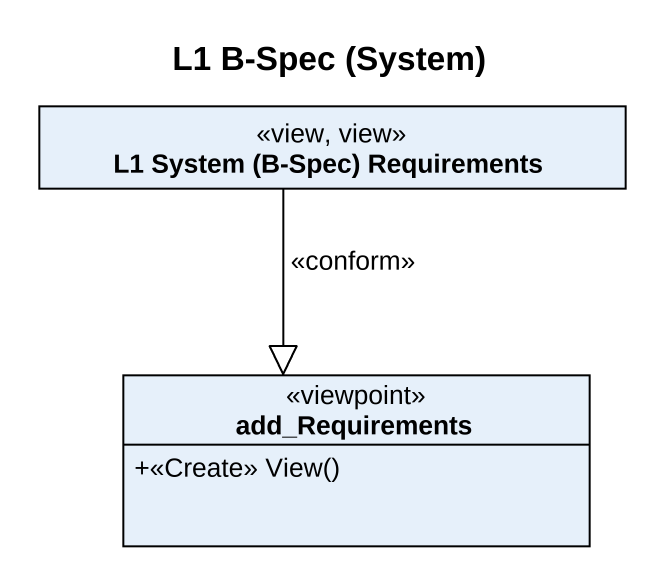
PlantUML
@startuml
title L1 B-Spec (System)
hide circle
hide empty members
skinparam classAttributeIconSize 0
class "L1 System (B-Spec) Requirements" as L1_System_B_Spec <<view, view>>
class add_Requirements <<viewpoint>> {
  +<<Create>> View()
}
L1_System_B_Spec --|> add_Requirements : <<conform>>
@enduml
